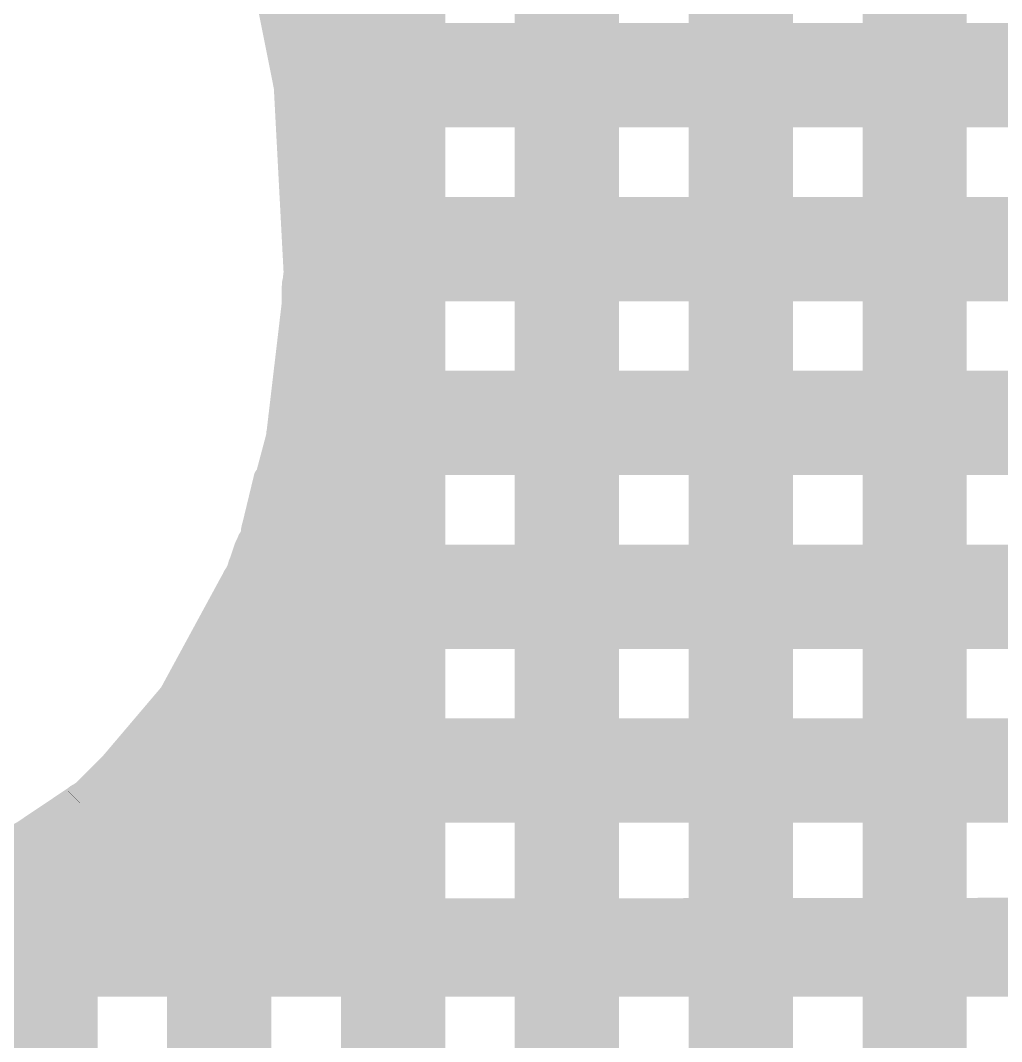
# Model space of a CAD drawing. Header units: millimetres. Extents: x 2260 to 2572, y -21 to 200.
# Drawn here: x 2341.952 to 2343.385, y 67.713 to 69.205 of the extents above; entities that cross this region are included whole.
import ezdxf

# ---------------------------------------------------------------- set-up
doc = ezdxf.new("R2010")
doc.units = ezdxf.units.MM
doc.layers.get('0').update_dxf_attribs({"lineweight": 18})
doc.layers.add('01', color=1, linetype='Continuous', lineweight=18)

# ---------------------------------------------------------------- blocks, each defined once
blk = doc.blocks.new('PAD_R1')
blk.add_lwpolyline([(0.25, 0, 0.5, 0.5, 1), (-0.25, 0, 0.5, 0.5, 1)], format="xyseb", close=True)

msp = doc.modelspace()

# ---------------------------------------------------------------- linework, layer by layer
at = {"layer": '01'}
for points in [[(2342.4962, 137.5361, 0.1524, 0.1524, 0), (2342.4962, 65.7287, 0.1524, 0.1524, 0)], [(2342.7502, 137.5361, 0.1524, 0.1524, 0), (2342.7502, 65.7287, 0.1524, 0.1524, 0)], [(2343.0042, 137.5361, 0.1524, 0.1524, 0), (2343.0042, 65.7287, 0.1524, 0.1524, 0)], [(2343.2582, 137.5361, 0.1524, 0.1524, 0), (2343.2582, 65.7287, 0.1524, 0.1524, 0)], [(2342.4109, 67.8162, 0.0254, 0.0254, 0), (2342.4109, 70.1346, 0.0254, 0.0254, 0)], [(2342.3071, 69.3107, 0.0508, 0.0508, 0), (2342.3473, 69.1088, 0.0508, 0.0508, 0)], [(2342.3982, 69.1056, 0.0508, 0.0508, 0), (2342.3982, 69.3032, 0.0508, 0.0508, 0)], [(2342.2949, 69.307, 0.0254, 0.0254, 0), (2342.3347, 69.1072, 0.0254, 0.0254, 0)], [(2342.3982, 69.2044, 0.0508, 0.0508, 0), (2342.3282, 69.2044, 0.0508, 0.0508, 0)], [(2342.3215, 69.1888, 0.0254, 0.0254, 0), (2342.3346, 69.1071, 0.0254, 0.0254, 0)], [(2350.4741, 69.1888, 0.0254, 0.0254, 0), (2342.3215, 69.1888, 0.0254, 0.0254, 0)], [(2350.4741, 69.1761, 0.0508, 0.0508, 0), (2342.3364, 69.1761, 0.0508, 0.0508, 0)], [(2342.3364, 69.1761, 0.0508, 0.0508, 0), (2342.3439, 69.1294, 0.0508, 0.0508, 0)], [(2350.4741, 69.1761, 0.0508, 0.0508, 0), (2342.3364, 69.1761, 0.0508, 0.0508, 0)], [(2342.3982, 69.1677, 0.0508, 0.0508, 0), (2342.3356, 69.1677, 0.0508, 0.0508, 0)], [(2350.5181, 69.1507, 0.0508, 0.0508, 0), (2342.3405, 69.1507, 0.0508, 0.0508, 0)], [(2342.3982, 69.131, 0.0508, 0.0508, 0), (2342.3429, 69.131, 0.0508, 0.0508, 0)], [(2342.3439, 69.1294, 0.0508, 0.0508, 0), (2342.3473, 69.1086, 0.0508, 0.0508, 0)], [(2350.5249, 69.1253, 0.0508, 0.0508, 0), (2342.3443, 69.1253, 0.0508, 0.0508, 0)], [(2342.3473, 69.1088, 0.0508, 0.0508, 0), (2342.3617, 68.8368, 0.0508, 0.0508, 0)], [(2342.3473, 69.1086, 0.0508, 0.0508, 0), (2342.3498, 69.0745, 0.0508, 0.0508, 0)], [(2342.3346, 69.1071, 0.0254, 0.0254, 0), (2342.338, 69.0618, 0.0254, 0.0254, 0)], [(2350.5213, 69.1056, 0.0508, 0.0508, 0), (2342.3474, 69.1056, 0.0508, 0.0508, 0)], [(2342.3982, 69.1056, 0.0508, 0.0508, 0), (2342.3474, 69.1056, 0.0508, 0.0508, 0)], [(2342.3347, 69.1072, 0.0254, 0.0254, 0), (2342.349, 68.8372, 0.0254, 0.0254, 0)], [(2342.3982, 68.8376, 0.0508, 0.0508, 0), (2342.3982, 69.1056, 0.0508, 0.0508, 0)], [(2342.3982, 69.0802, 0.0508, 0.0508, 0), (2342.3488, 69.0802, 0.0508, 0.0508, 0)], [(2350.4974, 69.0802, 0.0508, 0.0508, 0), (2342.3494, 69.0802, 0.0508, 0.0508, 0)], [(2350.4741, 69.0745, 0.0508, 0.0508, 0), (2342.3498, 69.0745, 0.0508, 0.0508, 0)], [(2342.3498, 69.0745, 0.0508, 0.0508, 0), (2350.4741, 69.0745, 0.0508, 0.0508, 0)], [(2342.338, 69.0618, 0.0254, 0.0254, 0), (2350.4741, 69.0618, 0.0254, 0.0254, 0)], [(2342.3982, 69.0368, 0.0508, 0.0508, 0), (2342.3511, 69.0368, 0.0508, 0.0508, 0)], [(2342.3982, 68.9933, 0.0508, 0.0508, 0), (2342.3534, 68.9933, 0.0508, 0.0508, 0)], [(2342.3982, 68.9499, 0.0508, 0.0508, 0), (2342.3557, 68.9499, 0.0508, 0.0508, 0)], [(2342.3472, 68.9348, 0.0254, 0.0254, 0), (2342.349, 68.837, 0.0254, 0.0254, 0)], [(2350.4741, 68.9348, 0.0254, 0.0254, 0), (2342.3472, 68.9348, 0.0254, 0.0254, 0)], [(2350.4741, 68.9221, 0.0508, 0.0508, 0), (2342.3601, 68.9221, 0.0508, 0.0508, 0)], [(2342.3601, 68.9221, 0.0508, 0.0508, 0), (2342.361, 68.8718, 0.0508, 0.0508, 0)], [(2350.4741, 68.9221, 0.0508, 0.0508, 0), (2342.3601, 68.9221, 0.0508, 0.0508, 0)], [(2342.3982, 68.9065, 0.0508, 0.0508, 0), (2342.358, 68.9065, 0.0508, 0.0508, 0)], [(2350.5181, 68.8967, 0.0508, 0.0508, 0), (2342.3606, 68.8967, 0.0508, 0.0508, 0)], [(2342.361, 68.8718, 0.0508, 0.0508, 0), (2342.3617, 68.8363, 0.0508, 0.0508, 0)], [(2350.5249, 68.8713, 0.0508, 0.0508, 0), (2342.361, 68.8713, 0.0508, 0.0508, 0)], [(2342.3982, 68.863, 0.0508, 0.0508, 0), (2342.3603, 68.863, 0.0508, 0.0508, 0)], [(2342.3617, 68.8368, 0.0508, 0.0508, 0), (2342.3589, 68.8135, 0.0508, 0.0508, 0)], [(2342.3617, 68.8363, 0.0508, 0.0508, 0), (2342.3597, 68.8202, 0.0508, 0.0508, 0)], [(2350.5126, 68.8376, 0.0508, 0.0508, 0), (2342.3616, 68.8376, 0.0508, 0.0508, 0)], [(2342.3982, 68.8376, 0.0508, 0.0508, 0), (2342.3616, 68.8376, 0.0508, 0.0508, 0)], [(2342.3982, 68.815, 0.0508, 0.0508, 0), (2342.3982, 68.8376, 0.0508, 0.0508, 0)], [(2342.349, 68.8372, 0.0254, 0.0254, 0), (2342.3462, 68.8142, 0.0254, 0.0254, 0)], [(2342.349, 68.837, 0.0254, 0.0254, 0), (2342.3462, 68.8142, 0.0254, 0.0254, 0)], [(2342.3982, 68.815, 0.0508, 0.0508, 0), (2342.3589, 68.815, 0.0508, 0.0508, 0)], [(2342.3589, 68.8135, 0.0508, 0.0508, 0), (2342.3589, 68.7909, 0.0508, 0.0508, 0)], [(2342.3593, 68.8205, 0.0508, 0.0508, 0), (2350.4741, 68.8205, 0.0508, 0.0508, 0)], [(2342.3982, 68.7924, 0.0508, 0.0508, 0), (2342.3982, 68.815, 0.0508, 0.0508, 0)], [(2342.3462, 68.8142, 0.0254, 0.0254, 0), (2342.3462, 68.8078, 0.0254, 0.0254, 0)], [(2342.3462, 68.8142, 0.0254, 0.0254, 0), (2342.3462, 68.7917, 0.0254, 0.0254, 0)], [(2342.3589, 68.7909, 0.0508, 0.0508, 0), (2342.3359, 68.5959, 0.0508, 0.0508, 0)], [(2342.3462, 68.8078, 0.0254, 0.0254, 0), (2350.4741, 68.8078, 0.0254, 0.0254, 0)], [(2342.3982, 68.7924, 0.0508, 0.0508, 0), (2342.3589, 68.7924, 0.0508, 0.0508, 0)], [(2342.3982, 68.6007, 0.0508, 0.0508, 0), (2342.3982, 68.7924, 0.0508, 0.0508, 0)], [(2342.3462, 68.7917, 0.0254, 0.0254, 0), (2342.3234, 68.5983, 0.0254, 0.0254, 0)], [(2342.3982, 68.767, 0.0508, 0.0508, 0), (2342.356, 68.767, 0.0508, 0.0508, 0)], [(2342.3982, 68.7318, 0.0508, 0.0508, 0), (2342.3519, 68.7318, 0.0508, 0.0508, 0)], [(2342.3982, 68.6965, 0.0508, 0.0508, 0), (2342.3477, 68.6965, 0.0508, 0.0508, 0)], [(2342.3352, 68.6808, 0.0254, 0.0254, 0), (2342.3233, 68.5982, 0.0254, 0.0254, 0)], [(2342.3462, 68.6681, 0.0508, 0.0508, 0), (2342.3384, 68.6137, 0.0508, 0.0508, 0)], [(2342.3982, 68.6613, 0.0508, 0.0508, 0), (2342.3436, 68.6613, 0.0508, 0.0508, 0)], [(2350.4741, 68.6681, 0.0508, 0.0508, 0), (2342.3462, 68.6681, 0.0508, 0.0508, 0)], [(2350.4741, 68.6681, 0.0508, 0.0508, 0), (2342.3462, 68.6681, 0.0508, 0.0508, 0)], [(2350.4741, 68.6808, 0.0254, 0.0254, 0), (2342.3352, 68.6808, 0.0254, 0.0254, 0)], [(2350.5181, 68.6427, 0.0508, 0.0508, 0), (2342.3426, 68.6427, 0.0508, 0.0508, 0)], [(2350.5249, 68.6173, 0.0508, 0.0508, 0), (2342.3386, 68.6173, 0.0508, 0.0508, 0)], [(2342.3982, 68.6261, 0.0508, 0.0508, 0), (2342.3394, 68.6261, 0.0508, 0.0508, 0)], [(2342.3384, 68.6137, 0.0508, 0.0508, 0), (2342.3358, 68.5959, 0.0508, 0.0508, 0)], [(2342.3359, 68.5959, 0.0508, 0.0508, 0), (2342.2994, 68.4589, 0.0508, 0.0508, 0)], [(2342.3358, 68.5959, 0.0508, 0.0508, 0), (2342.3288, 68.5665, 0.0508, 0.0508, 0)], [(2350.5225, 68.6007, 0.0508, 0.0508, 0), (2342.3362, 68.6007, 0.0508, 0.0508, 0)], [(2342.3982, 68.6007, 0.0508, 0.0508, 0), (2342.3362, 68.6007, 0.0508, 0.0508, 0)], [(2342.3982, 68.4622, 0.0508, 0.0508, 0), (2342.3982, 68.6007, 0.0508, 0.0508, 0)], [(2342.3234, 68.5983, 0.0254, 0.0254, 0), (2342.2867, 68.4606, 0.0254, 0.0254, 0)], [(2342.3233, 68.5982, 0.0254, 0.0254, 0), (2342.3126, 68.5538, 0.0254, 0.0254, 0)], [(2342.3982, 68.5753, 0.0508, 0.0508, 0), (2342.3304, 68.5753, 0.0508, 0.0508, 0)], [(2350.5025, 68.5753, 0.0508, 0.0508, 0), (2342.3309, 68.5753, 0.0508, 0.0508, 0)], [(2350.4741, 68.5665, 0.0508, 0.0508, 0), (2342.3288, 68.5665, 0.0508, 0.0508, 0)], [(2342.3288, 68.5665, 0.0508, 0.0508, 0), (2350.4741, 68.5665, 0.0508, 0.0508, 0)], [(2342.3982, 68.5314, 0.0508, 0.0508, 0), (2342.3187, 68.5314, 0.0508, 0.0508, 0)], [(2342.3126, 68.5538, 0.0254, 0.0254, 0), (2350.4741, 68.5538, 0.0254, 0.0254, 0)], [(2342.3057, 68.5394, 0.0254, 0.0254, 0), (2342.2867, 68.4607, 0.0254, 0.0254, 0)], [(2342.3057, 65.7287, 0.0254, 0.0254, 0), (2342.3057, 68.5394, 0.0254, 0.0254, 0)], [(2342.3982, 68.4876, 0.0508, 0.0508, 0), (2342.3071, 68.4876, 0.0508, 0.0508, 0)], [(2342.2994, 68.4535, 0.0508, 0.0508, 0), (2342.2892, 68.4327, 0.0508, 0.0508, 0)], [(2342.3982, 68.4594, 0.0508, 0.0508, 0), (2342.2994, 68.4594, 0.0508, 0.0508, 0)], [(2342.2994, 68.4589, 0.0508, 0.0508, 0), (2342.2994, 68.4535, 0.0508, 0.0508, 0)], [(2342.3982, 68.4622, 0.0508, 0.0508, 0), (2342.2999, 68.4622, 0.0508, 0.0508, 0)], [(2342.3982, 68.4594, 0.0508, 0.0508, 0), (2342.3982, 68.4622, 0.0508, 0.0508, 0)], [(2342.3982, 68.4424, 0.0508, 0.0508, 0), (2342.3982, 68.4594, 0.0508, 0.0508, 0)], [(2342.2934, 68.4413, 0.0508, 0.0508, 0), (2342.2892, 68.4327, 0.0508, 0.0508, 0)], [(2342.2867, 68.4565, 0.0254, 0.0254, 0), (2342.2774, 68.4376, 0.0254, 0.0254, 0)], [(2342.2867, 68.4565, 0.0254, 0.0254, 0), (2342.2774, 68.4376, 0.0254, 0.0254, 0)], [(2342.293, 68.4086, 0.0508, 0.0508, 0), (2342.293, 68.4413, 0.0508, 0.0508, 0)], [(2342.3982, 68.4424, 0.0508, 0.0508, 0), (2342.2935, 68.4424, 0.0508, 0.0508, 0)], [(2342.2867, 68.4607, 0.0254, 0.0254, 0), (2342.2867, 68.4565, 0.0254, 0.0254, 0)], [(2342.2867, 68.4606, 0.0254, 0.0254, 0), (2342.2867, 68.4565, 0.0254, 0.0254, 0)], [(2342.3982, 68.4086, 0.0508, 0.0508, 0), (2342.3982, 68.4424, 0.0508, 0.0508, 0)], [(2342.2892, 68.4327, 0.0508, 0.0508, 0), (2342.2775, 68.3982, 0.0508, 0.0508, 0)], [(2342.2892, 68.4327, 0.0508, 0.0508, 0), (2342.2775, 68.3982, 0.0508, 0.0508, 0)], [(2342.2774, 68.4376, 0.0254, 0.0254, 0), (2342.2658, 68.4034, 0.0254, 0.0254, 0)], [(2342.2774, 68.4376, 0.0254, 0.0254, 0), (2342.2658, 68.4034, 0.0254, 0.0254, 0)], [(2342.2829, 68.4141, 0.0508, 0.0508, 0), (2342.2777, 68.3989, 0.0508, 0.0508, 0)], [(2342.2738, 68.4268, 0.0254, 0.0254, 0), (2342.266, 68.4037, 0.0254, 0.0254, 0)], [(2342.293, 68.4086, 0.0508, 0.0508, 0), (2342.2806, 68.4086, 0.0508, 0.0508, 0)], [(2350.4979, 68.4086, 0.0508, 0.0508, 0), (2342.2806, 68.4086, 0.0508, 0.0508, 0)], [(2342.3982, 68.4086, 0.0508, 0.0508, 0), (2342.2806, 68.4086, 0.0508, 0.0508, 0)], [(2350.4741, 68.4141, 0.0508, 0.0508, 0), (2342.2829, 68.4141, 0.0508, 0.0508, 0)], [(2350.4741, 68.4268, 0.0254, 0.0254, 0), (2342.2738, 68.4268, 0.0254, 0.0254, 0)], [(2342.293, 68.3888, 0.0508, 0.0508, 0), (2342.293, 68.4086, 0.0508, 0.0508, 0)], [(2342.3728, 68.0982, 0.1016, 0.1016, 0), (2342.3728, 68.3888, 0.1016, 0.1016, 0)], [(2342.3982, 68.3888, 0.0508, 0.0508, 0), (2342.3982, 68.4086, 0.0508, 0.0508, 0)], [(2342.2777, 68.3989, 0.0508, 0.0508, 0), (2342.2544, 68.352, 0.0508, 0.0508, 0)], [(2342.2775, 68.3982, 0.0508, 0.0508, 0), (2342.2659, 68.3777, 0.0508, 0.0508, 0)], [(2342.2775, 68.3982, 0.0508, 0.0508, 0), (2342.266, 68.3778, 0.0508, 0.0508, 0)], [(2342.2888, 68.3666, 0.1016, 0.1016, 0), (2342.1995, 68.2021, 0.1016, 0.1016, 0)], [(2342.266, 68.4037, 0.0254, 0.0254, 0), (2342.2142, 68.2998, 0.0254, 0.0254, 0)], [(2342.2658, 68.4034, 0.0254, 0.0254, 0), (2342.2545, 68.3833, 0.0254, 0.0254, 0)], [(2342.2658, 68.4034, 0.0254, 0.0254, 0), (2342.2545, 68.3833, 0.0254, 0.0254, 0)], [(2350.5195, 68.386, 0.0508, 0.0508, 0), (2342.2713, 68.386, 0.0508, 0.0508, 0)], [(2342.293, 68.3888, 0.0508, 0.0508, 0), (2342.2717, 68.3888, 0.0508, 0.0508, 0)], [(2342.3982, 68.3888, 0.0508, 0.0508, 0), (2342.2717, 68.3888, 0.0508, 0.0508, 0)], [(2342.293, 68.242, 0.0508, 0.0508, 0), (2342.293, 68.3888, 0.0508, 0.0508, 0)], [(2342.3982, 68.0982, 0.0508, 0.0508, 0), (2342.3982, 68.3888, 0.0508, 0.0508, 0)], [(2342.2659, 68.3777, 0.0508, 0.0508, 0), (2342.1794, 68.2177, 0.0508, 0.0508, 0)], [(2342.2545, 68.3833, 0.0254, 0.0254, 0), (2342.1696, 68.2258, 0.0254, 0.0254, 0)], [(2342.266, 68.3778, 0.0508, 0.0508, 0), (2342.1914, 68.2344, 0.0508, 0.0508, 0)], [(2342.2545, 68.3833, 0.0254, 0.0254, 0), (2342.1787, 68.2382, 0.0254, 0.0254, 0)], [(2342.3728, 68.338, 0.1016, 0.1016, 0), (2342.2764, 68.338, 0.1016, 0.1016, 0)], [(2350.5249, 68.3633, 0.0508, 0.0508, 0), (2342.2596, 68.3633, 0.0508, 0.0508, 0)], [(2342.293, 68.3634, 0.0508, 0.0508, 0), (2342.26, 68.3634, 0.0508, 0.0508, 0)], [(2342.2544, 68.352, 0.0508, 0.0508, 0), (2342.2347, 68.3125, 0.0508, 0.0508, 0)], [(2350.5181, 68.3379, 0.0508, 0.0508, 0), (2342.2474, 68.3379, 0.0508, 0.0508, 0)], [(2342.293, 68.3314, 0.0508, 0.0508, 0), (2342.2455, 68.3314, 0.0508, 0.0508, 0)], [(2350.4741, 68.3125, 0.0508, 0.0508, 0), (2342.2347, 68.3125, 0.0508, 0.0508, 0)], [(2342.2347, 68.3125, 0.0508, 0.0508, 0), (2350.4741, 68.3125, 0.0508, 0.0508, 0)], [(2342.293, 68.2994, 0.0508, 0.0508, 0), (2342.2294, 68.2994, 0.0508, 0.0508, 0)], [(2342.2142, 68.2998, 0.0254, 0.0254, 0), (2350.4741, 68.2998, 0.0254, 0.0254, 0)], [(2342.2168, 65.7287, 0.1016, 0.1016, 0), (2342.2168, 68.242, 0.1016, 0.1016, 0)], [(2342.3728, 68.2435, 0.1016, 0.1016, 0), (2342.2263, 68.2435, 0.1016, 0.1016, 0)], [(2342.293, 68.2674, 0.0508, 0.0508, 0), (2342.2116, 68.2674, 0.0508, 0.0508, 0)], [(2342.2676, 65.7287, 0.1016, 0.1016, 0), (2342.2676, 68.242, 0.1016, 0.1016, 0)], [(2342.293, 68.242, 0.0508, 0.0508, 0), (2342.1957, 68.242, 0.0508, 0.0508, 0)], [(2342.1995, 68.2021, 0.1016, 0.1016, 0), (2342.0784, 68.0595, 0.1016, 0.1016, 0)], [(2342.1794, 68.2177, 0.0508, 0.0508, 0), (2342.0619, 68.0789, 0.0508, 0.0508, 0)], [(2342.1787, 68.2382, 0.0254, 0.0254, 0), (2342.1787, 65.7287, 0.0254, 0.0254, 0)], [(2342.1696, 68.2258, 0.0254, 0.0254, 0), (2342.0542, 68.0891, 0.0254, 0.0254, 0)], [(2342.3728, 68.149, 0.1016, 0.1016, 0), (2342.1603, 68.149, 0.1016, 0.1016, 0)], [(2342.1324, 68.1728, 0.0254, 0.0254, 0), (2342.0302, 68.0709, 0.0254, 0.0254, 0)], [(2342.1389, 68.1601, 0.0508, 0.0508, 0), (2342.075, 68.0903, 0.0508, 0.0508, 0)], [(2350.4741, 68.1601, 0.0508, 0.0508, 0), (2342.1389, 68.1601, 0.0508, 0.0508, 0)], [(2350.4741, 68.1601, 0.0508, 0.0508, 0), (2342.1389, 68.1601, 0.0508, 0.0508, 0)], [(2350.4741, 68.1728, 0.0254, 0.0254, 0), (2342.1324, 68.1728, 0.0254, 0.0254, 0)], [(2350.5181, 68.1347, 0.0508, 0.0508, 0), (2342.1187, 68.1347, 0.0508, 0.0508, 0)], [(2350.5249, 68.1093, 0.0508, 0.0508, 0), (2342.0947, 68.1093, 0.0508, 0.0508, 0)], [(2342.3982, 68.0982, 0.0508, 0.0508, 0), (2342.0809, 68.0982, 0.0508, 0.0508, 0)], [(2342.3982, 68.0812, 0.0508, 0.0508, 0), (2342.3982, 68.0982, 0.0508, 0.0508, 0)], [(2342.0751, 68.0903, 0.0508, 0.0508, 0), (2342.0373, 68.0604, 0.0508, 0.0508, 0)], [(2350.5168, 68.0812, 0.0508, 0.0508, 0), (2342.0638, 68.0812, 0.0508, 0.0508, 0)], [(2342.3982, 68.0812, 0.0508, 0.0508, 0), (2342.0638, 68.0812, 0.0508, 0.0508, 0)], [(2342.3982, 67.9598, 0.0508, 0.0508, 0), (2342.3982, 68.0812, 0.0508, 0.0508, 0)], [(2342.0517, 68.0888, 0.0254, 0.0254, 0), (2341.9247, 68.0037, 0.0254, 0.0254, 0)], [(2342.0394, 68.0653, 0.0508, 0.0508, 0), (2341.9374, 67.9969, 0.0508, 0.0508, 0)], [(2342.0619, 68.0789, 0.0508, 0.0508, 0), (2342.0381, 68.061, 0.0508, 0.0508, 0)], [(2342.0542, 68.0891, 0.0254, 0.0254, 0), (2342.0257, 68.0675, 0.0254, 0.0254, 0)], [(2342.039, 68.0105, 0.0508, 0.0508, 0), (2342.039, 68.0655, 0.0508, 0.0508, 0)], [(2342.0517, 65.7287, 0.0254, 0.0254, 0), (2342.0517, 68.0888, 0.0254, 0.0254, 0)], [(2342.0381, 68.061, 0.0508, 0.0508, 0), (2341.9241, 67.9889, 0.0508, 0.0508, 0)], [(2342.0257, 68.0675, 0.0254, 0.0254, 0), (2341.9142, 67.9981, 0.0254, 0.0254, 0)], [(2342.03, 68.0707, 0.0254, 0.0254, 0), (2341.9935, 68.0458, 0.0254, 0.0254, 0)], [(2342.3982, 68.0558, 0.0508, 0.0508, 0), (2342.0313, 68.0558, 0.0508, 0.0508, 0)], [(2342.039, 68.06, 0.0508, 0.0508, 0), (2342.0314, 68.06, 0.0508, 0.0508, 0)], [(2342.0373, 68.0604, 0.0508, 0.0508, 0), (2342.0346, 68.0585, 0.0508, 0.0508, 0)], [(2342.0346, 68.0585, 0.0508, 0.0508, 0), (2350.4741, 68.0585, 0.0508, 0.0508, 0)], [(2350.5227, 68.0685, 0.0254, 0.0254, 0), (2342.0267, 68.0685, 0.0254, 0.0254, 0)], [(2342.0302, 68.0709, 0.0254, 0.0254, 0), (2342.03, 68.0707, 0.0254, 0.0254, 0)], [(2341.9628, 65.7287, 0.1016, 0.1016, 0), (2341.9628, 68.0105, 0.1016, 0.1016, 0)], [(2342.0136, 65.7287, 0.1016, 0.1016, 0), (2342.0136, 68.0105, 0.1016, 0.1016, 0)], [(2342.039, 68.0359, 0.0508, 0.0508, 0), (2341.9955, 68.0359, 0.0508, 0.0508, 0)], [(2350.5103, 68.0572, 0.0254, 0.0254, 0), (2342.0101, 68.0572, 0.0254, 0.0254, 0)], [(2342.3982, 68.0205, 0.0508, 0.0508, 0), (2341.9795, 68.0205, 0.0508, 0.0508, 0)], [(2341.9935, 68.0458, 0.0254, 0.0254, 0), (2350.4741, 68.0458, 0.0254, 0.0254, 0)], [(2350.4741, 68.0458, 0.0254, 0.0254, 0), (2341.9935, 68.0458, 0.0254, 0.0254, 0)], [(2342.039, 68.0105, 0.0508, 0.0508, 0), (2341.9569, 68.0105, 0.0508, 0.0508, 0)], [(2342.3982, 67.9852, 0.0508, 0.0508, 0), (2341.9168, 67.9852, 0.0508, 0.0508, 0)], [(2342.3982, 67.9542, 0.0508, 0.0508, 0), (2341.8461, 67.9542, 0.0508, 0.0508, 0)], [(2342.3982, 67.957, 0.0508, 0.0508, 0), (2341.8532, 67.957, 0.0508, 0.0508, 0)], [(2342.3982, 67.9598, 0.0508, 0.0508, 0), (2341.8601, 67.9598, 0.0508, 0.0508, 0)], [(2342.3982, 67.957, 0.0508, 0.0508, 0), (2342.3982, 67.9598, 0.0508, 0.0508, 0)], [(2342.3982, 67.9542, 0.0508, 0.0508, 0), (2342.3982, 67.957, 0.0508, 0.0508, 0)], [(2342.3982, 67.926, 0.0508, 0.0508, 0), (2342.3982, 67.9542, 0.0508, 0.0508, 0)], [(2342.3982, 67.9204, 0.0508, 0.0508, 0), (2341.7126, 67.9204, 0.0508, 0.0508, 0)], [(2342.3982, 67.926, 0.0508, 0.0508, 0), (2341.7479, 67.926, 0.0508, 0.0508, 0)], [(2342.3982, 67.9204, 0.0508, 0.0508, 0), (2342.3982, 67.926, 0.0508, 0.0508, 0)], [(2342.3982, 67.9121, 0.0508, 0.0508, 0), (2342.3982, 67.9204, 0.0508, 0.0508, 0)], [(2350.4741, 67.9061, 0.0508, 0.0508, 0), (2340.6769, 67.895, 0.0508, 0.0508, 0)], [(2350.4741, 67.9188, 0.0254, 0.0254, 0), (2340.6896, 67.9077, 0.0254, 0.0254, 0)], [(2342.3982, 67.9121, 0.0508, 0.0508, 0), (2341.6598, 67.9121, 0.0508, 0.0508, 0)], [(2342.3982, 67.8895, 0.0508, 0.0508, 0), (2342.3982, 67.9121, 0.0508, 0.0508, 0)], [(2350.5146, 67.8867, 0.0508, 0.0508, 0), (2339.7645, 67.8867, 0.0508, 0.0508, 0)], [(2342.3982, 67.8867, 0.0508, 0.0508, 0), (2339.7645, 67.8867, 0.0508, 0.0508, 0)], [(2350.5122, 67.8895, 0.0508, 0.0508, 0), (2339.775, 67.8895, 0.0508, 0.0508, 0)], [(2342.3982, 67.8895, 0.0508, 0.0508, 0), (2339.7752, 67.8895, 0.0508, 0.0508, 0)], [(2342.3982, 67.8867, 0.0508, 0.0508, 0), (2342.3982, 67.8895, 0.0508, 0.0508, 0)], [(2342.4236, 67.8613, 0.0508, 0.0508, 0), (2336.9063, 67.8613, 0.0508, 0.0508, 0)], [(2350.5249, 67.8553, 0.0508, 0.0508, 0), (2325.3756, 67.8553, 0.0508, 0.0508, 0)], [(2350.5181, 67.8299, 0.0508, 0.0508, 0), (2325.3824, 67.8299, 0.0508, 0.0508, 0)], [(2342.4236, 67.8289, 0.0508, 0.0508, 0), (2336.9063, 67.8289, 0.0508, 0.0508, 0)], [(2350.4741, 67.8045, 0.0508, 0.0508, 0), (2325.4264, 67.8045, 0.0508, 0.0508, 0)], [(2325.4264, 67.8045, 0.0508, 0.0508, 0), (2350.4741, 67.8045, 0.0508, 0.0508, 0)], [(2336.919, 67.8162, 0.0254, 0.0254, 0), (2342.4109, 67.8162, 0.0254, 0.0254, 0)], [(2325.4264, 67.7918, 0.0254, 0.0254, 0), (2350.4741, 67.7918, 0.0254, 0.0254, 0)]]:
    msp.add_lwpolyline(points, format="xyseb", dxfattribs=at)

# ---------------------------------------------------------------- block references
for p, xscale, yscale in [((2342.3282, 69.2044), -0.0508, 0.0508), ((2342.3982, 69.2044), -0.0508, 0.0508), ((2342.3215, 69.1888), -0.0254, 0.0254), ((2342.3215, 69.1888), -0.0254, 0.0254), ((2342.3364, 69.1761), -0.0508, 0.0508), ((2342.3364, 69.1761), -0.0508, 0.0508), ((2342.3364, 69.1761), -0.0508, 0.0508), ((2342.3356, 69.1677), -0.0508, 0.0508), ((2342.3982, 69.1677), -0.0508, 0.0508), ((2342.3405, 69.1507), -0.0508, 0.0508), ((2342.3429, 69.131), -0.0508, 0.0508), ((2342.3439, 69.1294), -0.0508, 0.0508), ((2342.3439, 69.1294), -0.0508, 0.0508), ((2342.3443, 69.1253), -0.0508, 0.0508), ((2342.3982, 69.131), -0.0508, 0.0508), ((2342.3473, 69.1088), -0.0508, 0.0508), ((2342.3473, 69.1088), -0.0508, 0.0508), ((2342.3473, 69.1086), -0.0508, 0.0508), ((2342.3473, 69.1086), -0.0508, 0.0508), ((2342.3346, 69.1071), -0.0254, 0.0254), ((2342.3346, 69.1071), -0.0254, 0.0254), ((2342.3474, 69.1056), -0.0508, 0.0508), ((2342.3474, 69.1056), -0.0508, 0.0508), ((2342.3347, 69.1072), -0.0254, 0.0254), ((2342.3347, 69.1072), -0.0254, 0.0254), ((2342.3982, 69.1056), -0.0508, 0.0508), ((2342.3982, 69.1056), -0.0508, 0.0508), ((2342.3982, 69.1056), -0.0508, 0.0508), ((2342.3488, 69.0802), -0.0508, 0.0508), ((2342.3494, 69.0802), -0.0508, 0.0508), ((2342.3982, 69.0802), -0.0508, 0.0508), ((2342.3498, 69.0745), -0.0508, 0.0508), ((2342.3498, 69.0745), -0.0508, 0.0508), ((2342.3498, 69.0745), -0.0508, 0.0508), ((2342.338, 69.0618), -0.0254, 0.0254), ((2342.338, 69.0618), -0.0254, 0.0254), ((2342.3511, 69.0368), -0.0508, 0.0508), ((2342.3982, 69.0368), -0.0508, 0.0508), ((2342.3534, 68.9933), -0.0508, 0.0508), ((2342.3982, 68.9933), -0.0508, 0.0508), ((2342.3557, 68.9499), -0.0508, 0.0508), ((2342.3982, 68.9499), -0.0508, 0.0508), ((2342.3472, 68.9348), -0.0254, 0.0254), ((2342.3472, 68.9348), -0.0254, 0.0254), ((2342.3601, 68.9221), -0.0508, 0.0508), ((2342.3601, 68.9221), -0.0508, 0.0508), ((2342.3601, 68.9221), -0.0508, 0.0508), ((2342.358, 68.9065), -0.0508, 0.0508), ((2342.3982, 68.9065), -0.0508, 0.0508), ((2342.3606, 68.8967), -0.0508, 0.0508), ((2342.361, 68.8718), -0.0508, 0.0508), ((2342.361, 68.8718), -0.0508, 0.0508), ((2342.361, 68.8713), -0.0508, 0.0508), ((2342.3603, 68.863), -0.0508, 0.0508), ((2342.3982, 68.863), -0.0508, 0.0508), ((2342.3616, 68.8376), -0.0508, 0.0508), ((2342.3616, 68.8376), -0.0508, 0.0508), ((2342.3617, 68.8368), -0.0508, 0.0508), ((2342.3617, 68.8368), -0.0508, 0.0508), ((2342.3617, 68.8363), -0.0508, 0.0508), ((2342.3617, 68.8363), -0.0508, 0.0508), ((2342.3982, 68.8376), -0.0508, 0.0508), ((2342.3982, 68.8376), -0.0508, 0.0508), ((2342.3982, 68.8376), -0.0508, 0.0508), ((2342.3589, 68.815), -0.0508, 0.0508), ((2342.3589, 68.8135), -0.0508, 0.0508), ((2342.3589, 68.8135), -0.0508, 0.0508), ((2342.3593, 68.8205), -0.0508, 0.0508), ((2342.3597, 68.8202), -0.0508, 0.0508), ((2342.349, 68.8372), -0.0254, 0.0254), ((2342.349, 68.8372), -0.0254, 0.0254), ((2342.349, 68.837), -0.0254, 0.0254), ((2342.349, 68.837), -0.0254, 0.0254), ((2342.3982, 68.815), -0.0508, 0.0508), ((2342.3982, 68.815), -0.0508, 0.0508), ((2342.3982, 68.815), -0.0508, 0.0508), ((2342.3462, 68.8142), -0.0254, 0.0254), ((2342.3462, 68.8142), -0.0254, 0.0254), ((2342.3462, 68.8142), -0.0254, 0.0254), ((2342.3462, 68.8142), -0.0254, 0.0254), ((2342.3462, 68.8078), -0.0254, 0.0254), ((2342.3462, 68.8078), -0.0254, 0.0254), ((2342.3589, 68.7924), -0.0508, 0.0508), ((2342.3589, 68.7909), -0.0508, 0.0508), ((2342.3589, 68.7909), -0.0508, 0.0508), ((2342.3982, 68.7924), -0.0508, 0.0508), ((2342.3982, 68.7924), -0.0508, 0.0508), ((2342.3982, 68.7924), -0.0508, 0.0508), ((2342.356, 68.767), -0.0508, 0.0508), ((2342.3462, 68.7917), -0.0254, 0.0254), ((2342.3462, 68.7917), -0.0254, 0.0254), ((2342.3982, 68.767), -0.0508, 0.0508), ((2342.3519, 68.7318), -0.0508, 0.0508), ((2342.3982, 68.7318), -0.0508, 0.0508), ((2342.3477, 68.6965), -0.0508, 0.0508), ((2342.3982, 68.6965), -0.0508, 0.0508), ((2342.3436, 68.6613), -0.0508, 0.0508), ((2342.3462, 68.6681), -0.0508, 0.0508), ((2342.3462, 68.6681), -0.0508, 0.0508), ((2342.3462, 68.6681), -0.0508, 0.0508), ((2342.3352, 68.6808), -0.0254, 0.0254), ((2342.3352, 68.6808), -0.0254, 0.0254), ((2342.3982, 68.6613), -0.0508, 0.0508), ((2342.3426, 68.6427), -0.0508, 0.0508), ((2342.3386, 68.6173), -0.0508, 0.0508), ((2342.3394, 68.6261), -0.0508, 0.0508), ((2342.3982, 68.6261), -0.0508, 0.0508), ((2342.3384, 68.6137), -0.0508, 0.0508), ((2342.3384, 68.6137), -0.0508, 0.0508), ((2342.3358, 68.5959), -0.0508, 0.0508), ((2342.3358, 68.5959), -0.0508, 0.0508), ((2342.3359, 68.5959), -0.0508, 0.0508), ((2342.3359, 68.5959), -0.0508, 0.0508), ((2342.3362, 68.6007), -0.0508, 0.0508), ((2342.3362, 68.6007), -0.0508, 0.0508), ((2342.3982, 68.6007), -0.0508, 0.0508), ((2342.3982, 68.6007), -0.0508, 0.0508), ((2342.3982, 68.6007), -0.0508, 0.0508), ((2342.3304, 68.5753), -0.0508, 0.0508), ((2342.3309, 68.5753), -0.0508, 0.0508), ((2342.3233, 68.5982), -0.0254, 0.0254), ((2342.3233, 68.5982), -0.0254, 0.0254), ((2342.3234, 68.5983), -0.0254, 0.0254), ((2342.3234, 68.5983), -0.0254, 0.0254), ((2342.3982, 68.5753), -0.0508, 0.0508), ((2342.3288, 68.5665), -0.0508, 0.0508), ((2342.3288, 68.5665), -0.0508, 0.0508), ((2342.3288, 68.5665), -0.0508, 0.0508), ((2342.3187, 68.5314), -0.0508, 0.0508), ((2342.3126, 68.5538), -0.0254, 0.0254), ((2342.3126, 68.5538), -0.0254, 0.0254), ((2342.3982, 68.5314), -0.0508, 0.0508), ((2342.3057, 68.5394), -0.0254, 0.0254), ((2342.3057, 68.5394), -0.0254, 0.0254), ((2342.3071, 68.4876), -0.0508, 0.0508), ((2342.3982, 68.4876), -0.0508, 0.0508), ((2342.2994, 68.4594), -0.0508, 0.0508), ((2342.2994, 68.4589), -0.0508, 0.0508), ((2342.2994, 68.4589), -0.0508, 0.0508), ((2342.2994, 68.4535), -0.0508, 0.0508), ((2342.2994, 68.4535), -0.0508, 0.0508), ((2342.2999, 68.4622), -0.0508, 0.0508), ((2342.3982, 68.4622), -0.0508, 0.0508), ((2342.3982, 68.4622), -0.0508, 0.0508), ((2342.3982, 68.4622), -0.0508, 0.0508), ((2342.3982, 68.4594), -0.0508, 0.0508), ((2342.3982, 68.4594), -0.0508, 0.0508), ((2342.3982, 68.4594), -0.0508, 0.0508), ((2342.293, 68.4413), -0.0508, 0.0508), ((2342.2934, 68.4413), -0.0508, 0.0508), ((2342.2935, 68.4424), -0.0508, 0.0508), ((2342.2867, 68.4607), -0.0254, 0.0254), ((2342.2867, 68.4607), -0.0254, 0.0254), ((2342.2867, 68.4606), -0.0254, 0.0254), ((2342.2867, 68.4606), -0.0254, 0.0254), ((2342.2867, 68.4565), -0.0254, 0.0254), ((2342.2867, 68.4565), -0.0254, 0.0254), ((2342.2867, 68.4565), -0.0254, 0.0254), ((2342.2867, 68.4565), -0.0254, 0.0254), ((2342.3982, 68.4424), -0.0508, 0.0508), ((2342.3982, 68.4424), -0.0508, 0.0508), ((2342.3982, 68.4424), -0.0508, 0.0508), ((2342.2892, 68.4327), -0.0508, 0.0508), ((2342.2892, 68.4327), -0.0508, 0.0508), ((2342.2892, 68.4327), -0.0508, 0.0508), ((2342.2892, 68.4327), -0.0508, 0.0508), ((2342.2774, 68.4376), -0.0254, 0.0254), ((2342.2774, 68.4376), -0.0254, 0.0254), ((2342.2774, 68.4376), -0.0254, 0.0254), ((2342.2774, 68.4376), -0.0254, 0.0254), ((2342.2806, 68.4086), -0.0508, 0.0508), ((2342.2806, 68.4086), -0.0508, 0.0508), ((2342.2806, 68.4086), -0.0508, 0.0508), ((2342.2829, 68.4141), -0.0508, 0.0508), ((2342.2829, 68.4141), -0.0508, 0.0508), ((2342.2738, 68.4268), -0.0254, 0.0254), ((2342.2738, 68.4268), -0.0254, 0.0254), ((2342.293, 68.4086), -0.0508, 0.0508), ((2342.293, 68.4086), -0.0508, 0.0508), ((2342.293, 68.4086), -0.0508, 0.0508), ((2342.3728, 68.3888), -0.1016, 0.1016), ((2342.3982, 68.4086), -0.0508, 0.0508), ((2342.3982, 68.4086), -0.0508, 0.0508), ((2342.3982, 68.4086), -0.0508, 0.0508), ((2342.2775, 68.3982), -0.0508, 0.0508), ((2342.2775, 68.3982), -0.0508, 0.0508), ((2342.2775, 68.3982), -0.0508, 0.0508), ((2342.2775, 68.3982), -0.0508, 0.0508), ((2342.2777, 68.3989), -0.0508, 0.0508), ((2342.2777, 68.3989), -0.0508, 0.0508), ((2342.2888, 68.3666), -0.1016, 0.1016), ((2342.266, 68.3778), -0.0508, 0.0508), ((2342.2713, 68.386), -0.0508, 0.0508), ((2342.2717, 68.3888), -0.0508, 0.0508), ((2342.2717, 68.3888), -0.0508, 0.0508), ((2342.2658, 68.4034), -0.0254, 0.0254), ((2342.2658, 68.4034), -0.0254, 0.0254), ((2342.2658, 68.4034), -0.0254, 0.0254), ((2342.2658, 68.4034), -0.0254, 0.0254), ((2342.266, 68.4037), -0.0254, 0.0254), ((2342.266, 68.4037), -0.0254, 0.0254), ((2342.293, 68.3888), -0.0508, 0.0508), ((2342.293, 68.3888), -0.0508, 0.0508), ((2342.293, 68.3888), -0.0508, 0.0508), ((2342.3982, 68.3888), -0.0508, 0.0508), ((2342.3982, 68.3888), -0.0508, 0.0508), ((2342.3982, 68.3888), -0.0508, 0.0508), ((2342.2764, 68.338), -0.1016, 0.1016), ((2342.2596, 68.3633), -0.0508, 0.0508), ((2342.26, 68.3634), -0.0508, 0.0508), ((2342.2659, 68.3777), -0.0508, 0.0508), ((2342.2659, 68.3777), -0.0508, 0.0508), ((2342.266, 68.3778), -0.0508, 0.0508), ((2342.2545, 68.3833), -0.0254, 0.0254), ((2342.2545, 68.3833), -0.0254, 0.0254), ((2342.2545, 68.3833), -0.0254, 0.0254), ((2342.2545, 68.3833), -0.0254, 0.0254), ((2342.293, 68.3634), -0.0508, 0.0508), ((2342.3728, 68.338), -0.1016, 0.1016), ((2342.2544, 68.352), -0.0508, 0.0508), ((2342.2544, 68.352), -0.0508, 0.0508), ((2342.2474, 68.3379), -0.0508, 0.0508), ((2342.2455, 68.3314), -0.0508, 0.0508), ((2342.293, 68.3314), -0.0508, 0.0508), ((2342.2347, 68.3125), -0.0508, 0.0508), ((2342.2347, 68.3125), -0.0508, 0.0508), ((2342.2347, 68.3125), -0.0508, 0.0508), ((2342.2294, 68.2994), -0.0508, 0.0508), ((2342.293, 68.2994), -0.0508, 0.0508), ((2342.2142, 68.2998), -0.0254, 0.0254), ((2342.2142, 68.2998), -0.0254, 0.0254), ((2342.2263, 68.2435), -0.1016, 0.1016), ((2342.2116, 68.2674), -0.0508, 0.0508), ((2342.293, 68.2674), -0.0508, 0.0508), ((2342.3728, 68.2435), -0.1016, 0.1016), ((2342.1914, 68.2344), -0.0508, 0.0508), ((2342.1957, 68.242), -0.0508, 0.0508), ((2342.293, 68.242), -0.0508, 0.0508), ((2342.293, 68.242), -0.0508, 0.0508), ((2342.1995, 68.2021), -0.1016, 0.1016), ((2342.1995, 68.2021), -0.1016, 0.1016), ((2342.1794, 68.2177), -0.0508, 0.0508), ((2342.1794, 68.2177), -0.0508, 0.0508), ((2342.1787, 68.2382), -0.0254, 0.0254), ((2342.1787, 68.2382), -0.0254, 0.0254), ((2342.1696, 68.2258), -0.0254, 0.0254), ((2342.1696, 68.2258), -0.0254, 0.0254), ((2342.1603, 68.149), -0.1016, 0.1016), ((2342.3728, 68.149), -0.1016, 0.1016), ((2342.1389, 68.1601), -0.0508, 0.0508), ((2342.1389, 68.1601), -0.0508, 0.0508), ((2342.1389, 68.1601), -0.0508, 0.0508), ((2342.1324, 68.1728), -0.0254, 0.0254), ((2342.1324, 68.1728), -0.0254, 0.0254), ((2342.1187, 68.1347), -0.0508, 0.0508), ((2342.0947, 68.1093), -0.0508, 0.0508), ((2342.3728, 68.0982), -0.1016, 0.1016), ((2342.0809, 68.0982), -0.0508, 0.0508), ((2342.3982, 68.0982), -0.0508, 0.0508), ((2342.3982, 68.0982), -0.0508, 0.0508), ((2342.3982, 68.0982), -0.0508, 0.0508), ((2342.0784, 68.0595), -0.1016, 0.1016), ((2342.0638, 68.0812), -0.0508, 0.0508), ((2342.0638, 68.0812), -0.0508, 0.0508), ((2342.075, 68.0903), -0.0508, 0.0508), ((2342.0751, 68.0903), -0.0508, 0.0508), ((2342.3982, 68.0812), -0.0508, 0.0508), ((2342.3982, 68.0812), -0.0508, 0.0508), ((2342.3982, 68.0812), -0.0508, 0.0508), ((2342.039, 68.0655), -0.0508, 0.0508), ((2342.0394, 68.0653), -0.0508, 0.0508), ((2342.0619, 68.0789), -0.0508, 0.0508), ((2342.0619, 68.0789), -0.0508, 0.0508), ((2342.0517, 68.0888), -0.0254, 0.0254), ((2342.0517, 68.0888), -0.0254, 0.0254), ((2342.0542, 68.0891), -0.0254, 0.0254), ((2342.0542, 68.0891), -0.0254, 0.0254), ((2342.0313, 68.0558), -0.0508, 0.0508), ((2342.0314, 68.06), -0.0508, 0.0508), ((2342.0346, 68.0585), -0.0508, 0.0508), ((2342.0346, 68.0585), -0.0508, 0.0508), ((2342.0373, 68.0604), -0.0508, 0.0508), ((2342.0373, 68.0604), -0.0508, 0.0508), ((2342.0381, 68.061), -0.0508, 0.0508), ((2342.0381, 68.061), -0.0508, 0.0508), ((2342.0257, 68.0675), -0.0254, 0.0254), ((2342.0257, 68.0675), -0.0254, 0.0254), ((2342.039, 68.06), -0.0508, 0.0508), ((2342.0267, 68.0685), -0.0254, 0.0254), ((2342.03, 68.0707), -0.0254, 0.0254), ((2342.03, 68.0707), -0.0254, 0.0254), ((2342.0302, 68.0709), -0.0254, 0.0254), ((2342.0302, 68.0709), -0.0254, 0.0254), ((2342.3982, 68.0558), -0.0508, 0.0508), ((2341.9955, 68.0359), -0.0508, 0.0508), ((2342.0101, 68.0572), -0.0254, 0.0254), ((2342.039, 68.0359), -0.0508, 0.0508), ((2341.9795, 68.0205), -0.0508, 0.0508), ((2341.9935, 68.0458), -0.0254, 0.0254), ((2341.9935, 68.0458), -0.0254, 0.0254), ((2341.9935, 68.0458), -0.0254, 0.0254), ((2342.3982, 68.0205), -0.0508, 0.0508), ((2341.9569, 68.0105), -0.0508, 0.0508), ((2342.039, 68.0105), -0.0508, 0.0508), ((2342.039, 68.0105), -0.0508, 0.0508), ((2341.9374, 67.9969), -0.0508, 0.0508), ((2342.3982, 67.9852), -0.0508, 0.0508), ((2342.3982, 67.9598), -0.0508, 0.0508), ((2342.3982, 67.9598), -0.0508, 0.0508), ((2342.3982, 67.9598), -0.0508, 0.0508), ((2342.3982, 67.957), -0.0508, 0.0508), ((2342.3982, 67.957), -0.0508, 0.0508), ((2342.3982, 67.957), -0.0508, 0.0508), ((2342.3982, 67.9542), -0.0508, 0.0508), ((2342.3982, 67.9542), -0.0508, 0.0508), ((2342.3982, 67.9542), -0.0508, 0.0508), ((2342.3982, 67.926), -0.0508, 0.0508), ((2342.3982, 67.926), -0.0508, 0.0508), ((2342.3982, 67.926), -0.0508, 0.0508), ((2342.3982, 67.9204), -0.0508, 0.0508), ((2342.3982, 67.9204), -0.0508, 0.0508), ((2342.3982, 67.9204), -0.0508, 0.0508), ((2342.3982, 67.9121), -0.0508, 0.0508), ((2342.3982, 67.9121), -0.0508, 0.0508), ((2342.3982, 67.9121), -0.0508, 0.0508), ((2342.3982, 67.8895), -0.0508, 0.0508), ((2342.3982, 67.8895), -0.0508, 0.0508), ((2342.3982, 67.8895), -0.0508, 0.0508), ((2342.3982, 67.8867), -0.0508, 0.0508), ((2342.3982, 67.8867), -0.0508, 0.0508), ((2342.4109, 67.8162), -0.0254, 0.0254), ((2342.4109, 67.8162), -0.0254, 0.0254)]:
    msp.add_blockref('PAD_R1', p, dxfattribs=dict(at, xscale=xscale, yscale=yscale))

doc.saveas('drawing.dxf')
